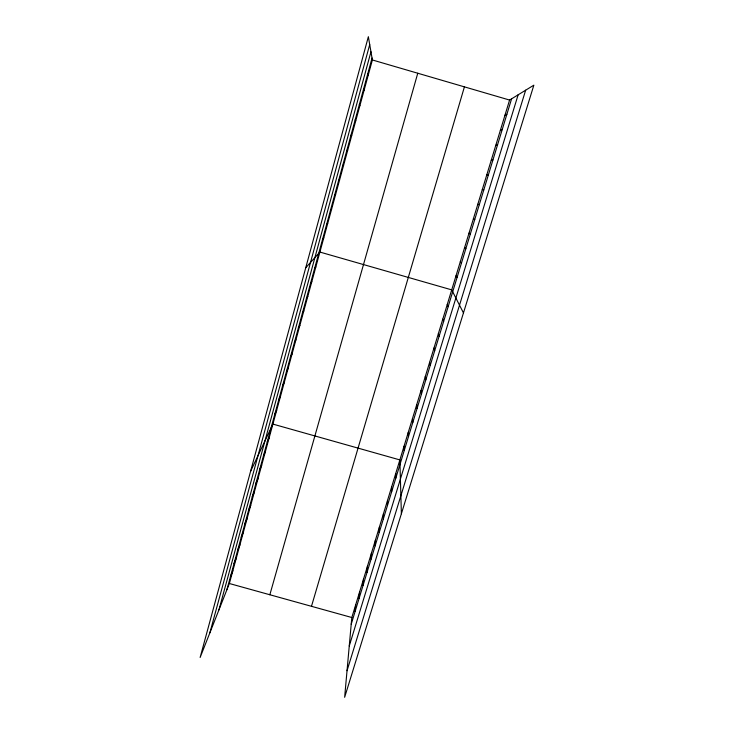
<?xml version="1.0" encoding="UTF-8"?>
<svg xmlns="http://www.w3.org/2000/svg" width="734" height="734" viewBox="0 0 734 734"><rect width="100%" height="100%" fill="white"/><g stroke="black" fill="none" stroke-linecap="round" stroke-linejoin="round"><path stroke-width="1.1" d="M391.598 491.918L391.607 487.009M387.451 505.533L387.515 500.423M383.322 519.057L383.451 513.763M379.212 532.499L379.405 527.012M375.138 545.857L375.395 540.178M371.083 559.125L371.404 553.271M367.064 572.318L367.431 566.281M363.064 585.42L363.495 579.209M359.082 598.449L359.577 592.054M355.137 611.394L355.678 604.825M351.815 617.514L344.641 697.3L533.866 85.153L509.589 100.063L351.815 617.514L229.357 583.512L200.134 657.471L368.358 36.7L372.377 59.968L229.357 583.512M209.869 632.818L369.716 44.572M218.925 609.908L370.964 51.784M226.889 589.751L372.046 58.041M269.846 594.76L417.765 73.235M311.482 606.321L464.42 86.86M351.21 624.258L511.598 98.824M349.256 646.003L518.131 94.814M347.035 670.72L525.654 90.199M230.439 576.74L232.862 570.676M234.018 563.648L236.394 557.757M237.614 550.472L239.935 544.766M241.229 537.215L243.514 531.682M244.872 523.865L247.11 518.525M248.542 510.442L250.725 505.295M252.23 496.927L254.359 491.973M255.946 483.33L258.029 478.568M259.68 469.65L261.708 465.072M263.442 455.878L265.414 451.502M267.222 442.015L269.149 437.84M250.551 471.43L272.901 424.096L399.865 459.915L401.379 513.772M274.865 414.022L276.681 410.26M278.718 399.892L280.489 396.342M282.608 385.671L284.315 382.322M286.517 371.349L288.168 368.22M290.444 356.944L292.049 354.027M294.407 342.439L295.949 339.75M298.389 327.841L299.876 325.373M302.408 313.143L303.83 310.895M306.445 298.343L307.812 296.334M310.51 283.452L311.812 281.673M314.602 268.461L315.849 266.919M305.739 267.754L319.905 252.065L451.713 289.875L463.466 312.923M322.666 238.917L323.786 237.844M326.639 224.375L327.694 223.531M330.63 209.74L331.63 209.135M504.964 115.229L506.882 114.256M334.658 195.015L335.585 194.648M500.368 130.303L502.203 129.588M495.799 145.277L497.56 144.818M338.704 180.188L339.576 180.059M491.266 160.159L492.936 159.948M486.761 174.94L488.349 174.986M342.778 165.269L343.585 165.389M482.275 189.629L483.789 189.913M372.377 59.968L509.589 100.063M477.825 204.226L479.265 204.749M346.879 150.25L347.613 150.617M473.402 218.723L474.76 219.494M469.017 233.137L470.292 234.137M350.999 135.139L351.678 135.753M464.65 247.45L465.851 248.688M460.31 261.68L461.438 263.148M355.155 119.917L355.761 120.789M455.998 275.819L457.053 277.516M359.339 104.604L359.88 105.733M447.235 304.555L448.144 306.711M442.786 319.143L443.62 321.52M363.55 89.19L364.018 90.576M438.372 333.631L439.125 336.236M367.78 73.666L368.184 75.327M433.977 348.026L434.666 350.861M429.619 362.33L430.225 365.385M425.289 376.542L425.821 379.808M420.986 390.653L421.454 394.14M416.71 404.682L417.105 408.388M412.453 418.628L412.783 422.536M408.232 432.473L408.489 436.592M404.039 446.235L404.232 450.557M395.727 473.503L395.782 478.219"/></g></svg>
